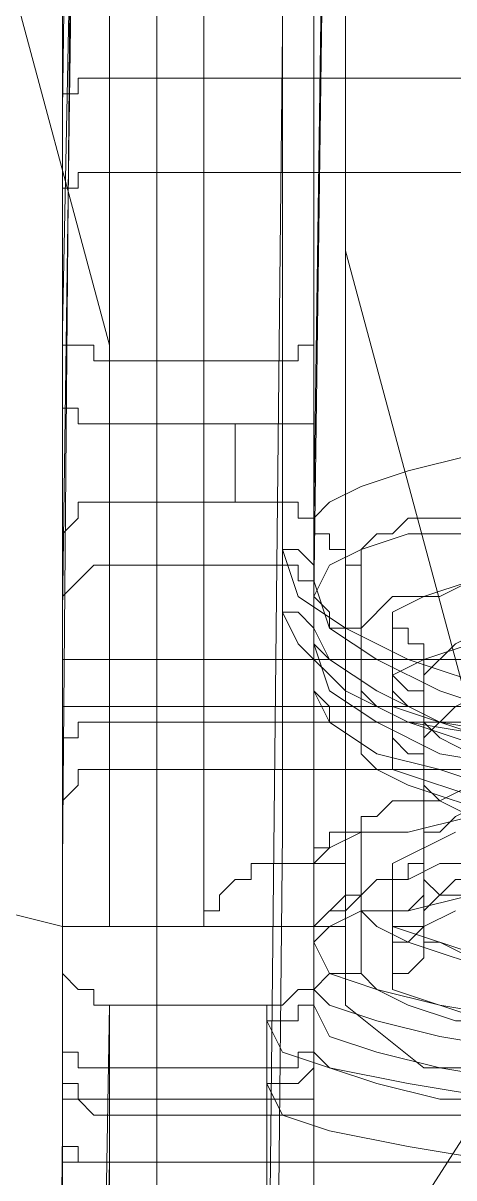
# Model space of a CAD drawing. Header units: millimetres. Extents: x 25083 to 52777, y 24772 to 45779.
# Drawn here: x 46605.86 to 46616.03, y 38638.49 to 38665.79 of the extents above; entities that cross this region are included whole.
import ezdxf

# ---------------------------------------------------------------- set-up
doc = ezdxf.new("R2010")
doc.units = ezdxf.units.MM

# ---------------------------------------------------------------- blocks, each defined once
blk = doc.blocks.new('zw$F4C5')
at = {"color": 7, "lineweight": 5}
for points in [[(501.706, 178.624), (501.706, 243.24), (502.077, 246.954), (502.077, 247.325), (501.706, 243.612), (501.706, 226.529)], [(497.621, 176.396), (497.621, 234.699)], [(499.849, 176.396), (499.849, 234.699)], [(503.191, 234.699), (503.191, 174.539)], [(502.449, 177.881), (502.449, 232.842)], [(501.706, 226.529), (501.706, 197.563), (501.335, 162.655)], [(496.507, 177.881), (496.878, 221.33), (496.878, 222.815)], [(496.878, 222.815), (496.507, 195.706), (496.507, 162.655)], [(502.449, 186.051), (502.82, 212.417)], [(502.82, 211.303), (502.449, 184.194)], [(496.878, 210.932), (496.507, 183.823)], [(497.621, 210.189), (497.621, 184.937)], [(501.706, 184.937), (501.706, 209.818)], [(496.507, 190.507), (496.878, 209.075)], [(497.621, 194.221), (497.621, 207.961)], [(498.735, 192.364), (498.735, 207.218)], [(497.621, 186.422), (497.621, 206.847)], [(501.706, 206.847), (501.706, 189.764)], [(496.507, 201.277), (496.507, 166.369)], [(496.507, 186.051), (496.507, 200.905)], [(496.507, 200.534), (496.507, 185.308)], [(497.621, 181.595), (497.621, 200.163)], [(496.507, 198.677), (496.507, 182.337)], [(498.735, 198.306), (498.735, 184.194)], [(496.507, 195.706), (496.507, 196.078), (496.878, 196.078), (496.878, 196.449), (497.621, 196.449)], [(516.932, 196.449), (497.621, 196.449)], [(496.507, 193.849), (496.878, 193.849), (496.878, 194.221), (497.621, 194.221)], [(497.621, 194.221), (497.621, 182.709)], [(516.932, 194.221), (497.621, 194.221)], [(498.735, 176.024), (498.735, 192.364)], [(496.507, 185.308), (496.507, 190.507)], [(496.507, 190.507), (496.507, 190.136), (497.25, 190.136), (497.25, 189.764), (497.621, 189.764)], [(502.449, 190.136), (502.077, 190.136), (502.077, 189.764), (501.706, 189.764)], [(502.449, 190.136), (502.449, 185.308)], [(501.706, 189.764), (497.621, 189.764)], [(501.706, 189.764), (501.706, 185.308)], [(496.507, 188.65), (496.878, 188.65), (496.878, 188.279), (497.621, 188.279)], [(502.449, 188.65), (502.449, 188.279), (501.706, 188.279)], [(502.449, 183.823), (502.449, 188.65)], [(501.706, 188.279), (497.621, 188.279)], [(500.592, 188.279), (500.592, 186.422)], [(502.449, 186.051), (502.82, 186.422), (503.563, 186.794), (504.677, 187.165), (506.162, 187.536), (507.648, 187.536)], [(496.507, 185.308), (496.507, 185.68), (496.878, 186.051), (496.878, 186.422), (497.621, 186.422)], [(497.621, 181.223), (497.621, 186.422)], [(497.621, 186.422), (501.706, 186.422)], [(501.706, 186.422), (502.077, 186.422), (502.077, 186.051), (502.449, 186.051), (502.449, 185.308)], [(507.648, 186.422), (506.905, 186.422), (506.162, 186.051), (504.677, 186.051), (504.306, 185.68), (503.934, 185.68), (503.563, 185.308), (503.563, 184.937)], [(496.507, 155.599), (496.507, 186.051)], [(502.449, 186.051), (502.449, 185.68), (502.82, 185.68), (502.82, 185.308), (503.191, 185.308), (503.191, 184.937), (503.563, 184.937)], [(502.449, 183.451), (502.449, 186.051)], [(507.648, 185.68), (504.677, 185.68), (503.563, 185.308), (502.82, 184.937), (502.449, 184.194)], [(496.507, 180.48), (496.507, 185.308)], [(502.449, 184.565), (502.449, 184.937), (502.077, 185.308), (501.706, 185.308)], [(501.706, 185.308), (502.077, 184.194), (503.191, 183.451), (504.677, 182.709), (506.905, 181.966)], [(497.621, 184.937), (497.25, 184.937), (496.507, 184.194), (496.507, 183.823)], [(497.621, 184.937), (497.621, 180.109)], [(501.706, 184.937), (497.621, 184.937)], [(502.449, 183.823), (502.449, 184.565), (502.077, 184.565), (502.077, 184.937), (501.706, 184.937)], [(501.706, 183.823), (501.706, 184.937)], [(503.563, 182.709), (503.563, 184.937)], [(502.449, 184.565), (502.82, 183.451), (503.934, 182.709), (505.42, 181.966), (507.648, 181.223)], [(503.563, 183.451), (504.306, 184.194), (505.42, 184.194), (506.162, 184.565), (507.648, 184.565)], [(504.306, 183.451), (504.306, 183.823), (505.048, 184.194), (506.162, 184.565)], [(498.735, 184.194), (498.735, 166.369)], [(502.449, 184.194), (502.449, 181.966)], [(502.449, 184.194), (502.82, 183.823), (502.82, 183.451), (503.563, 183.451)], [(496.507, 183.823), (496.507, 178.995)], [(501.706, 183.823), (502.077, 183.823), (502.449, 183.451), (502.449, 183.08)], [(506.905, 180.852), (504.677, 181.223), (503.191, 181.966), (502.077, 183.08), (501.706, 183.823)], [(507.648, 180.852), (505.42, 181.223), (503.934, 181.966), (502.82, 182.709), (502.449, 183.451)], [(502.449, 183.451), (502.449, 183.08), (502.82, 182.709), (503.563, 182.709)], [(503.563, 183.451), (503.563, 181.223)], [(504.306, 183.451), (504.306, 182.337)], [(504.306, 183.451), (504.677, 183.451), (504.677, 183.08), (505.048, 183.08), (505.048, 182.337)], [(506.534, 183.451), (505.791, 183.08), (505.048, 182.337)], [(507.648, 180.109), (505.42, 180.48), (503.934, 181.223), (502.82, 181.966), (502.449, 183.08)], [(506.162, 183.08), (505.048, 182.709), (504.306, 182.337), (504.306, 181.966)], [(496.507, 182.337), (496.507, 182.709), (497.621, 182.709)], [(497.621, 182.709), (497.621, 181.223)], [(516.56, 182.709), (497.621, 182.709)], [(503.563, 182.709), (503.563, 181.966), (503.934, 181.595), (504.677, 181.223), (508.019, 180.109)], [(496.507, 182.337), (496.507, 180.109)], [(506.534, 180.852), (504.306, 181.595), (504.306, 182.337)], [(505.048, 181.223), (505.048, 181.966), (504.677, 181.966), (504.306, 182.337)], [(505.048, 177.51), (505.048, 182.337)], [(505.048, 182.337), (505.048, 177.51)], [(502.449, 181.966), (502.82, 181.223), (503.934, 180.48), (505.42, 180.109), (507.648, 179.366)], [(502.449, 181.966), (502.82, 181.595), (502.82, 181.223), (503.563, 181.223)], [(504.306, 180.852), (504.306, 181.966)], [(505.048, 180.852), (505.048, 181.595), (504.677, 181.595), (504.306, 181.966)], [(505.048, 180.852), (505.791, 181.595), (506.534, 181.966)], [(496.507, 181.223), (496.507, 181.595), (497.621, 181.595)], [(497.621, 180.109), (497.621, 181.595)], [(516.56, 181.595), (497.621, 181.595)], [(496.507, 178.995), (496.507, 181.223)], [(497.621, 181.223), (496.878, 181.223), (496.878, 180.852), (496.507, 180.852), (496.507, 180.48)], [(510.619, 181.223), (497.621, 181.223)], [(508.019, 178.995), (506.905, 178.995), (504.677, 179.738), (503.934, 180.109), (503.563, 180.48), (503.563, 181.223)], [(505.048, 181.223), (505.42, 180.852), (506.162, 180.48), (507.276, 180.109)], [(504.306, 180.852), (504.677, 180.48), (505.048, 180.48), (505.048, 179.738)], [(504.306, 180.852), (504.306, 180.109), (506.534, 179.366)], [(505.048, 180.852), (505.048, 176.024)], [(496.507, 178.995), (496.507, 179.366), (496.878, 179.738), (496.878, 180.109), (497.621, 180.109)], [(497.621, 180.109), (510.619, 180.109)], [(503.563, 178.624), (503.563, 178.995), (503.934, 178.995), (504.306, 179.366), (505.42, 179.366), (506.162, 179.738), (507.648, 179.738)], [(507.276, 178.624), (506.162, 178.995), (505.42, 179.366), (505.048, 179.738)], [(505.048, 178.624), (505.42, 178.624), (505.791, 178.995), (506.534, 179.366)], [(507.648, 178.995), (506.162, 178.995), (504.677, 178.624), (503.563, 178.624), (502.82, 178.252), (502.449, 177.881)], [(501.335, 127.376), (501.335, 111.779), (500.963, 98.41), (500.963, 96.925), (501.335, 110.294), (501.335, 142.602), (501.706, 178.624)], [(502.449, 177.881), (502.449, 178.252), (502.82, 178.252), (502.82, 178.624), (503.563, 178.624)], [(503.563, 178.624), (503.563, 177.138)], [(505.048, 178.624), (505.048, 177.881), (504.677, 177.881), (504.677, 177.51), (504.306, 177.51)], [(505.791, 178.624), (504.306, 177.881), (504.306, 177.51)], [(496.136, 129.604), (496.136, 127.747), (496.507, 143.716), (496.507, 177.881)], [(502.077, 177.881), (500.963, 177.881), (500.963, 177.51), (500.592, 177.51), (500.221, 177.138), (500.221, 176.767), (499.849, 176.767), (499.849, 176.396)], [(502.077, 177.881), (503.191, 177.881)], [(502.449, 147.43), (502.449, 177.881)], [(502.449, 177.881), (502.449, 174.91)], [(507.648, 177.881), (505.42, 177.881), (504.677, 177.51), (503.934, 177.51), (503.563, 177.138)], [(504.306, 176.767), (504.306, 177.51)], [(504.306, 176.767), (504.677, 176.767), (505.048, 177.138), (505.048, 177.51)], [(506.534, 177.51), (505.791, 177.51), (505.048, 176.767)], [(506.905, 176.767), (506.162, 177.138), (505.42, 177.138), (505.048, 177.51)], [(502.449, 176.024), (502.449, 176.396), (502.82, 176.767), (503.191, 176.767), (503.563, 177.138)], [(502.449, 176.024), (502.82, 176.396), (503.563, 176.767), (504.677, 176.767), (506.162, 177.138), (507.648, 177.138)], [(503.563, 177.138), (503.191, 177.138), (502.449, 176.396), (502.449, 176.024)], [(503.563, 175.281), (503.563, 177.138)], [(508.019, 175.281), (506.905, 175.281), (504.677, 176.024), (503.934, 176.396), (503.563, 176.767), (503.563, 177.138)], [(495.022, 176.767), (496.507, 176.396)], [(504.306, 176.024), (504.306, 176.396), (505.048, 176.396), (505.791, 176.767)], [(504.306, 176.024), (504.677, 176.024), (505.048, 176.396), (505.048, 176.767)], [(506.534, 175.653), (504.306, 176.396), (504.306, 176.767)], [(496.507, 176.396), (503.191, 176.396)], [(498.735, 157.085), (498.735, 176.024)], [(502.449, 176.024), (502.82, 175.281), (503.934, 174.91), (505.42, 174.539), (507.648, 174.167)], [(502.449, 176.024), (502.449, 145.573)], [(502.449, 174.539), (502.449, 176.024)], [(504.306, 176.024), (504.306, 175.281)], [(505.048, 176.024), (505.048, 175.653), (504.677, 175.281), (504.306, 175.281)], [(505.048, 176.024), (505.42, 176.024), (506.905, 175.281)], [(496.507, 175.653), (496.507, 173.053)], [(496.507, 152.629), (496.507, 175.653)], [(497.621, 174.539), (497.25, 174.539), (497.25, 174.91), (496.878, 174.91), (496.507, 175.281), (496.507, 175.653)], [(502.449, 175.653), (502.449, 174.91), (502.077, 174.91), (501.706, 174.539), (501.335, 174.539)], [(502.449, 175.653), (502.449, 172.682)], [(503.563, 175.281), (502.82, 175.281), (502.449, 174.91), (502.449, 174.539)], [(503.563, 175.281), (503.934, 174.91), (504.677, 174.539), (505.791, 174.167), (506.905, 174.167), (508.019, 173.796)], [(506.534, 174.167), (504.306, 174.91), (504.306, 175.281)], [(501.335, 174.167), (502.077, 174.167), (502.077, 174.539), (502.449, 174.539), (502.449, 174.91)], [(507.648, 173.425), (505.42, 173.796), (503.934, 174.167), (502.82, 174.539), (502.449, 174.91)], [(497.25, 152.629), (497.621, 174.539)], [(497.621, 174.539), (497.621, 171.939)], [(501.335, 174.539), (497.621, 174.539)], [(501.335, 174.539), (501.335, 152.629)], [(502.449, 173.425), (502.449, 174.539)], [(507.648, 172.682), (505.42, 173.053), (503.934, 173.425), (502.82, 173.796), (502.449, 174.539)], [(503.191, 174.539), (505.048, 173.053)], [(496.507, 174.167), (496.507, 173.425), (496.878, 173.425), (496.878, 173.053), (497.621, 173.053)], [(496.507, 174.167), (496.507, 170.825)], [(496.507, 171.568), (496.507, 174.167)], [(501.335, 173.053), (502.077, 173.053), (502.077, 173.425), (502.449, 173.425), (502.449, 174.167)], [(506.905, 172.311), (504.677, 172.682), (502.82, 173.053), (501.706, 173.425), (501.335, 174.167)], [(502.449, 170.825), (502.449, 174.167)], [(502.449, 173.425), (502.449, 173.053), (502.077, 172.682), (501.335, 172.682)], [(502.449, 173.425), (502.82, 173.053), (503.934, 172.682), (505.42, 172.311), (507.648, 172.311)], [(507.276, 173.425), (503.934, 168.226)], [(496.507, 173.053), (496.507, 172.311), (496.878, 172.311), (497.25, 171.939), (497.621, 171.939)], [(496.507, 173.053), (496.507, 168.968)], [(497.621, 173.053), (497.621, 170.825)], [(497.621, 170.825), (497.621, 173.053)], [(497.621, 173.053), (501.335, 173.053)], [(501.335, 170.825), (501.335, 173.053)], [(505.048, 173.053), (508.762, 173.053)], [(496.507, 172.682), (496.878, 172.682), (496.878, 172.311), (497.621, 172.311)], [(501.335, 172.682), (501.706, 171.939), (502.82, 171.568), (504.677, 171.197), (506.905, 170.825)], [(502.449, 172.682), (502.449, 172.311), (501.335, 172.311)], [(501.335, 172.311), (497.621, 172.311)], [(497.621, 171.939), (497.621, 168.968)], [(497.621, 171.939), (510.247, 171.939)], [(496.136, 137.403), (496.507, 171.568)], [(497.621, 170.825), (496.878, 170.825), (496.878, 171.197), (496.507, 171.197), (496.507, 171.568)], [(496.507, 170.825), (497.621, 170.825)], [(496.507, 170.825), (496.507, 147.801)], [(497.25, 154.485), (497.621, 170.825)], [(497.621, 170.825), (497.25, 148.544)], [(510.247, 170.825), (497.621, 170.825)], [(501.335, 170.825), (497.621, 170.825)], [(501.335, 148.544), (501.335, 170.825)], [(502.449, 170.825), (501.335, 170.825)]]:
    blk.add_lwpolyline(points, dxfattribs=at)
at = {"color": 7, "lineweight": 0}
for points in [[(497.621, 190.136), (495.022, 199.791)], [(508.39, 173.053), (503.191, 192.364)]]:
    blk.add_lwpolyline(points, dxfattribs=at)

msp = doc.modelspace()

# ---------------------------------------------------------------- block references
msp.add_blockref('zw$F4C5', (46110.278, 38468.039))

doc.saveas('drawing.dxf')
